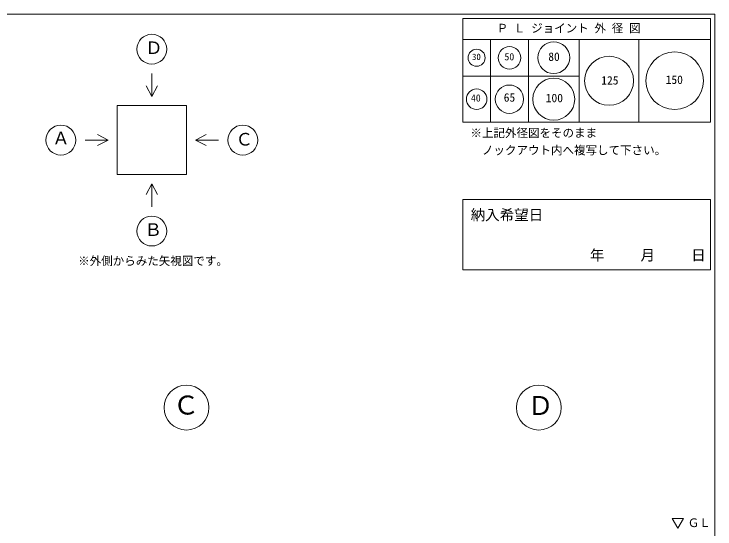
# Model space of a CAD drawing. Units: millimetres, scale not verified. Extents: x -4890 to 18490, y -2272 to 2272.
# Drawn here: x 1846 to 4890, y 35 to 2272 of the extents above; entities that cross this region are included whole.
import ezdxf
from ezdxf.enums import TextEntityAlignment as Align

# ---------------------------------------------------------------- set-up
doc = ezdxf.new("R2010")
doc.units = ezdxf.units.MM
doc.header["$LTSCALE"] = 10
doc.linetypes.add('USER2', pattern=[50.8, 31.75, -6.35, 6.35, -6.35])
for name, color, linetype, lineweight in [('0-2_waku', 7, 'Continuous', 18), ('0-3_gaikei', 7, 'Continuous', 18), ('0-7_center', 7, 'Continuous', 18), ('0-8_hole', 6, 'Continuous', 18), ('0-D_dims', 7, 'Continuous', 18), ('0-E_文字１', 150, 'USER2', 18)]:
    doc.layers.add(name, color=color, linetype=linetype, lineweight=lineweight)
doc.styles.add('ＭＳ ゴシック', font='')
doc.styles.get('ＭＳ ゴシック').set_extended_font_data('MS Gothic')

msp = doc.modelspace()

# ---------------------------------------------------------------- linework, layer by layer
at = {"layer": '0-2_waku'}
for p, q in [((-1230, 2271.74), (4890, 2271.74)), ((4890, 2271.74), (4890, -2003.26)), ((4890, 2271.74), (4890, -2003.26)), ((3795, 2251.74), (3795, 1801.74)), ((3795, 2251.74), (4870, 2251.74)), ((3795, 2251.74), (4870, 2251.74)), ((3795, 2251.74), (4870, 2251.74)), ((3795, 2251.74), (3795, 1801.74)), ((3795, 2251.74), (4870, 2251.74)), ((3795, 2251.74), (4870, 2251.74)), ((3795, 2251.74), (4870, 2251.74)), ((4870, 2251.74), (4870, 1801.74)), ((4870, 2251.74), (4870, 1801.74)), ((3795, 2161.74), (4870, 2161.74)), ((3915, 2161.74), (3915, 1801.74)), ((4080, 2161.74), (4080, 1801.74)), ((4300, 2161.74), (4300, 1801.74)), ((4560, 2161.74), (4560, 1801.74)), ((3795, 2001.74), (4300, 2001.74)), ((3795, 1801.74), (4870, 1801.74)), ((3795, 1801.74), (4870, 1801.74)), ((3795, 1466.44), (3795, 1159.74)), ((3795, 1466.44), (4870, 1466.44)), ((4870, 1466.44), (4870, 1159.74)), ((3795, 1159.74), (4870, 1159.74))]:
    msp.add_line(p, q, dxfattribs=at)
at = {"layer": '0-3_gaikei'}
for p, q in [((2444.61, 2013.96), (2444.61, 1913.96)), ((2444.61, 1913.96), (2420.48, 1960.33)), ((2444.61, 1913.96), (2468.73, 1960.33)), ((2294.61, 1873.96), (2594.61, 1873.96)), ((2294.61, 1873.96), (2294.61, 1573.96)), ((2594.61, 1873.96), (2594.61, 1573.96)), ((2254.61, 1723.96), (2208.23, 1748.08)), ((2634.61, 1723.96), (2680.98, 1748.08)), ((2154.61, 1723.96), (2254.61, 1723.96)), ((2254.61, 1723.96), (2208.23, 1699.83)), ((2294.61, 1573.96), (2594.61, 1573.96)), ((2444.61, 1533.96), (2420.48, 1487.58)), ((2444.61, 1533.96), (2468.73, 1487.58)), ((2444.61, 1433.96), (2444.61, 1533.96))]:
    msp.add_line(p, q, dxfattribs=at)
msp.add_lwpolyline([(2734.61, 1723.96), (2634.61, 1723.96), (2680.98, 1699.83)], dxfattribs=at)
for centre, radius in [((2444.61, 2118.96), 65), ((2049.61, 1723.96), 65), ((2839.61, 1723.96), 65), ((2444.61, 1328.96), 65), ((2595, 561.74), 97.5), ((4125, 561.74), 97.5)]:
    msp.add_circle(centre, radius, dxfattribs=at)
at = {"layer": '0-7_center'}
for centre, radius in [((3997.5, 2081.74), 49), ((4190, 2081.74), 69), ((4715, 1981.74), 125), ((4430, 1981.74), 106.5), ((4190, 1901.74), 91), ((3997.5, 1901.74), 61.5), ((3855, 1901.74), 44.5)]:
    msp.add_circle(centre, radius, dxfattribs=at)
at = {"layer": '0-8_hole', "color": 7}
msp.add_circle((3855, 2081.74), 37, dxfattribs=at)
at = {"layer": '0-E_文字１', "color": 7, "linetype": 'Continuous'}
for p, q in [((4728.74, 37.49), (4703.54, 80.43)), ((4703.54, 80.43), (4753.94, 80.43)), ((4728.74, 37.49), (4753.94, 80.43))]:
    msp.add_line(p, q, dxfattribs=at)

# ---------------------------------------------------------------- texts
at = {"layer": '0-7_center', "style": 'ＭＳ ゴシック'}
for s, height, p in [('50', 31.16, (3975.91, 2061.39)), ('80', 36.66, (4166.18, 2057.05)), ('125', 36.66, (4396.28, 1954.31)), ('150', 36.66, (4675.81, 1956.97)), ('40', 31.16, (3830.27, 1882.14)), ('65', 36.66, (3972.72, 1880.01)), ('100', 36.66, (4155.05, 1877.56))]:
    msp.add_text(s, height=height, dxfattribs=at).set_placement(p, align=Align.BOTTOM_LEFT)
at = {"layer": '0-8_hole', "color": 7, "style": 'ＭＳ ゴシック'}
msp.add_text('30', height=28.04, dxfattribs=at).set_placement((3834.95, 2063.2), align=Align.BOTTOM_LEFT)
at = {"layer": '0-D_dims', "style": 'ＭＳ ゴシック'}
for s, height, p in [('Ｐ Ｌ ジョイント 外 径 図', 36.66, (3941.92, 2180.56)), ('Ｄ', 54.99, (2416.14, 2081.13)), ('※上記外径図をそのまま', 36.66, (3827.95, 1725.54)), ('Ａ', 54.99, (2012.45, 1688.61)), ('Ｃ', 54.99, (2808.4, 1683.65)), ('\u3000ノックアウト内へ複写して下さい。', 36.66, (3827.95, 1650.54)), ('納入希望日', 46.19, (3829.04, 1362.17)), ('Ｂ', 54.99, (2413.4, 1291.13)), ('\u3000\u3000\u3000年     月     日', 46.19, (4157.51, 1187.19)), ('※外側からみた矢視図です。', 36.66, (2124.81, 1169.59))]:
    msp.add_text(s, height=height, dxfattribs=at).set_placement(p, align=Align.BOTTOM_LEFT)
at = {"layer": '0-E_文字１', "color": 7, "style": 'ＭＳ ゴシック'}
for s, height, p in [('Ｃ', 82.48, (2536.9, 506.9)), ('Ｄ', 82.48, (4076.19, 505)), ('ＧＬ', 36.66, (4771.54, 31.94))]:
    msp.add_text(s, height=height, dxfattribs=at).set_placement(p, align=Align.BOTTOM_LEFT)

doc.saveas('drawing.dxf')
